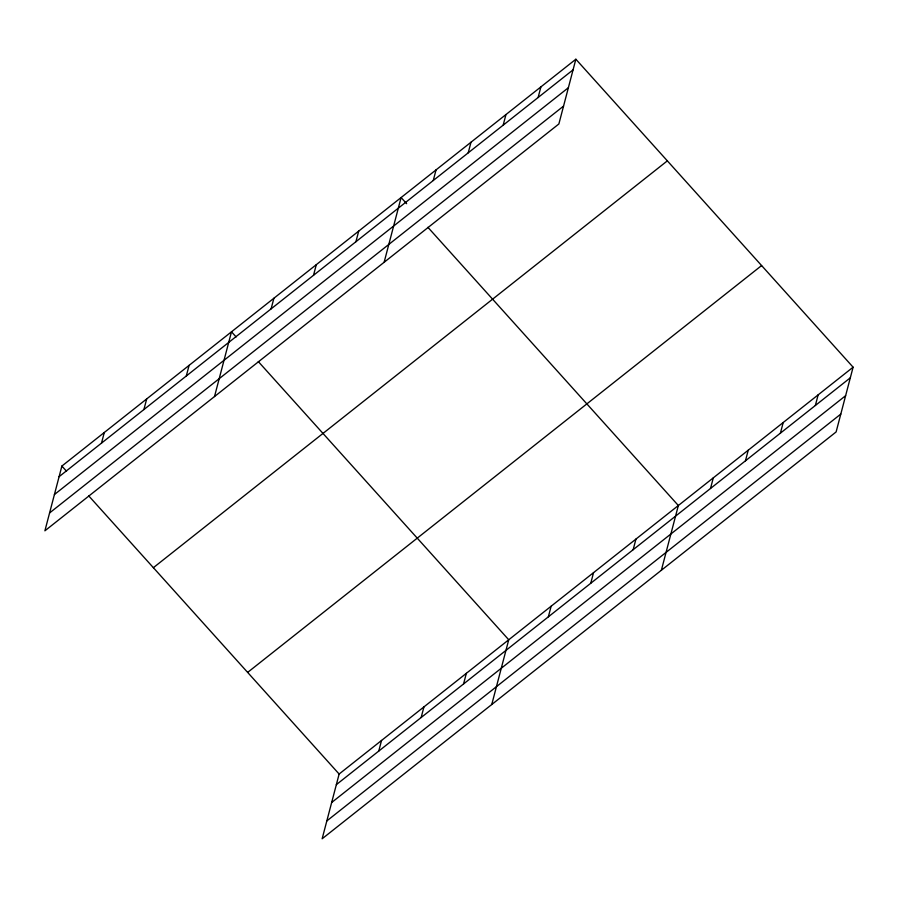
<?xml version="1.0" encoding="UTF-8"?>
<svg xmlns="http://www.w3.org/2000/svg" width="898" height="898" viewBox="0 0 898 898"><rect width="100%" height="100%" fill="white"/><g stroke="black" fill="none" stroke-linecap="round" stroke-linejoin="round"><path stroke-width="1.35" d="M575.854 59.223L61.883 466.062L44.9 530.808L558.87 123.969L575.854 59.223L853.1 367.192L836.117 431.938L322.146 838.777L339.13 774.031L853.1 367.192M101.508 443.118L104.291 432.488M143.904 409.555L146.688 398.925M186.301 375.993L189.096 365.363M214.51 396.557L231.493 331.8L236.118 336.93M271.106 308.856L273.901 298.237M313.514 275.293L316.298 264.674M355.911 241.73L358.706 231.112M384.12 262.295L401.103 197.549L406.648 203.7M433.263 180.509L436.058 169.879M468.217 152.84L471.001 142.221M503.172 125.17L505.956 114.551M538.115 97.512L540.899 86.882M378.754 751.087L381.538 740.457M421.151 717.524L423.935 706.894M463.559 683.962L466.343 673.332M491.756 704.526L508.739 639.769L258.298 361.568M548.352 616.825L551.148 606.206M590.761 583.262L593.544 572.643M633.157 549.699L635.952 539.081M661.366 570.264L678.349 505.518L427.908 227.317M710.509 488.478L713.304 477.848M745.463 460.809L748.247 450.19M780.418 433.139L783.202 422.52M815.362 405.481L818.145 394.851M59.1 476.681L573.07 69.842M54.419 494.54L568.378 87.712M49.581 512.949L563.551 106.11M153.378 567.682L667.349 160.854M247.646 672.4L761.605 265.561M336.346 784.65L850.316 377.811M331.665 802.509L845.624 395.681M326.838 820.918L840.797 414.079M61.883 466.062L66.508 471.192M88.689 495.831L339.13 774.031"/></g></svg>
